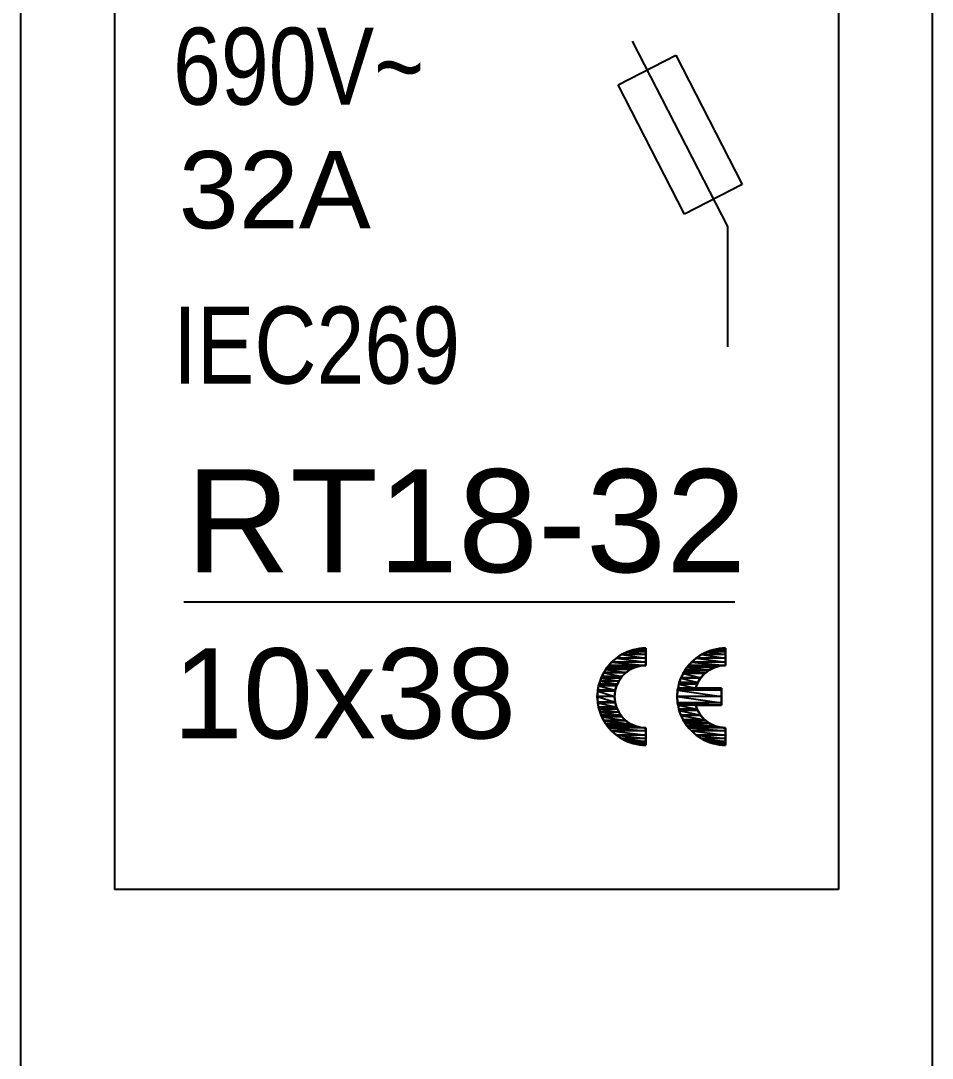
# Model space of a CAD drawing. Header units: millimetres. Extents: x 28713 to 59118, y -54378 to -19615.
# Drawn here: x 37262.82 to 37280.79, y -51739.46 to -51718.99 of the extents above; entities that cross this region are included whole.
import ezdxf

# ---------------------------------------------------------------- set-up
doc = ezdxf.new("R2010")
doc.units = ezdxf.units.MM
doc.header["$LTSCALE"] = 3
doc.layers.add('DUT', color=7, linetype='Continuous')
doc.styles.add('Arial', font='arial.ttf')

msp = doc.modelspace()

# ---------------------------------------------------------------- linework, layer by layer
for p, q in [((37262.817, -51756.582), (37262.817, -51677.1)), ((37280.789, -51677.1), (37280.789, -51756.582)), ((37264.665, -51704.742), (37264.665, -51736.129)), ((37278.942, -51704.742), (37278.942, -51736.129)), ((37274.873, -51719.392), (37276.75, -51723.045)), ((37274.596, -51720.254), (37275.736, -51719.669)), ((37275.736, -51719.669), (37277.044, -51722.216)), ((37275.904, -51722.801), (37274.596, -51720.254)), ((37277.044, -51722.216), (37275.904, -51722.801)), ((37276.75, -51723.045), (37276.75, -51725.418)), ((37266.035, -51730.45), (37276.899, -51730.45)), ((37274.719, -51731.464), (37274.664, -51731.493)), ((37274.775, -51731.438), (37274.719, -51731.464)), ((37274.833, -51731.416), (37274.775, -51731.438)), ((37274.893, -51731.398), (37274.833, -51731.416)), ((37274.954, -51731.384), (37274.893, -51731.398)), ((37275.016, -51731.373), (37274.954, -51731.384)), ((37275.079, -51731.367), (37275.016, -51731.373)), ((37275.143, -51731.365), (37275.079, -51731.367)), ((37275.143, -51731.365), (37275.143, -51731.365)), ((37276.292, -51731.464), (37276.238, -51731.493)), ((37276.349, -51731.438), (37276.292, -51731.464)), ((37276.407, -51731.416), (37276.349, -51731.438)), ((37276.467, -51731.398), (37276.407, -51731.416)), ((37276.527, -51731.384), (37276.467, -51731.398)), ((37276.59, -51731.373), (37276.527, -51731.384)), ((37276.653, -51731.367), (37276.59, -51731.373)), ((37276.716, -51731.365), (37276.653, -51731.367)), ((37276.716, -51731.365), (37276.716, -51731.365)), ((37274.468, -51731.644), (37274.425, -51731.689)), ((37274.513, -51731.601), (37274.468, -51731.644)), ((37274.561, -51731.562), (37274.513, -51731.601)), ((37274.612, -51731.526), (37274.561, -51731.562)), ((37274.664, -51731.493), (37274.612, -51731.526)), ((37276.041, -51731.644), (37275.998, -51731.689)), ((37276.087, -51731.601), (37276.041, -51731.644)), ((37276.135, -51731.562), (37276.087, -51731.601)), ((37276.185, -51731.526), (37276.135, -51731.562)), ((37276.238, -51731.493), (37276.185, -51731.526)), ((37274.314, -51731.844), (37274.284, -51731.9)), ((37274.348, -51731.789), (37274.314, -51731.844)), ((37274.314, -51731.844), (37274.314, -51731.844)), ((37274.385, -51731.738), (37274.348, -51731.789)), ((37274.425, -51731.689), (37274.385, -51731.738)), ((37274.737, -51731.857), (37274.708, -51731.885)), ((37274.768, -51731.832), (37274.737, -51731.857)), ((37274.801, -51731.809), (37274.768, -51731.832)), ((37274.835, -51731.788), (37274.801, -51731.809)), ((37274.87, -51731.769), (37274.835, -51731.788)), ((37274.906, -51731.752), (37274.87, -51731.769)), ((37274.944, -51731.738), (37274.906, -51731.752)), ((37274.982, -51731.727), (37274.944, -51731.738)), ((37275.021, -51731.717), (37274.982, -51731.727)), ((37275.061, -51731.711), (37275.021, -51731.717)), ((37275.102, -51731.707), (37275.061, -51731.711)), ((37275.143, -51731.705), (37275.102, -51731.707)), ((37275.143, -51731.705), (37275.143, -51731.705)), ((37275.888, -51731.844), (37275.858, -51731.9)), ((37275.921, -51731.789), (37275.888, -51731.844)), ((37275.888, -51731.844), (37275.888, -51731.844)), ((37275.958, -51731.738), (37275.921, -51731.789)), ((37275.998, -51731.689), (37275.958, -51731.738)), ((37276.307, -51731.86), (37276.272, -51731.894)), ((37276.345, -51731.829), (37276.307, -51731.86)), ((37276.385, -51731.801), (37276.345, -51731.829)), ((37276.428, -51731.777), (37276.385, -51731.801)), ((37276.472, -51731.755), (37276.428, -51731.777)), ((37276.518, -51731.738), (37276.472, -51731.755)), ((37276.566, -51731.724), (37276.518, -51731.738)), ((37276.615, -51731.714), (37276.566, -51731.724)), ((37276.665, -51731.707), (37276.615, -51731.714)), ((37276.716, -51731.705), (37276.665, -51731.707)), ((37276.716, -51731.705), (37276.716, -51731.705)), ((37274.218, -51732.076), (37274.204, -51732.137)), ((37274.236, -51732.016), (37274.218, -51732.076)), ((37274.258, -51731.957), (37274.236, -51732.016)), ((37274.284, -51731.9), (37274.258, -51731.957)), ((37274.589, -51732.05), (37274.573, -51732.087)), ((37274.609, -51732.014), (37274.589, -51732.05)), ((37274.631, -51731.979), (37274.609, -51732.014)), ((37274.609, -51732.014), (37274.609, -51732.014)), ((37274.654, -51731.946), (37274.631, -51731.979)), ((37274.68, -51731.914), (37274.654, -51731.946)), ((37274.708, -51731.885), (37274.68, -51731.914)), ((37275.791, -51732.076), (37275.777, -51732.137)), ((37275.809, -51732.016), (37275.791, -51732.076)), ((37275.831, -51731.957), (37275.809, -51732.016)), ((37275.858, -51731.9), (37275.831, -51731.957)), ((37276.16, -51732.057), (37276.14, -51732.103)), ((37276.183, -51732.012), (37276.16, -51732.057)), ((37276.21, -51731.971), (37276.183, -51732.012)), ((37276.239, -51731.931), (37276.21, -51731.971)), ((37276.272, -51731.894), (37276.239, -51731.931)), ((37274.188, -51732.26), (37274.186, -51732.322)), ((37274.194, -51732.198), (37274.188, -51732.26)), ((37274.204, -51732.137), (37274.194, -51732.198)), ((37274.528, -51732.282), (37274.526, -51732.322)), ((37274.531, -51732.242), (37274.528, -51732.282)), ((37274.538, -51732.203), (37274.531, -51732.242)), ((37274.547, -51732.164), (37274.538, -51732.203)), ((37274.558, -51732.125), (37274.547, -51732.164)), ((37274.573, -51732.087), (37274.558, -51732.125)), ((37275.761, -51732.26), (37275.76, -51732.322)), ((37275.767, -51732.198), (37275.761, -51732.26)), ((37275.777, -51732.137), (37275.767, -51732.198)), ((37276.14, -51732.103), (37276.124, -51732.152)), ((37276.124, -51732.152), (37276.631, -51732.152)), ((37276.631, -51732.152), (37276.631, -51732.492)), ((37274.186, -51732.322), (37274.188, -51732.384)), ((37274.188, -51732.384), (37274.194, -51732.446)), ((37274.194, -51732.446), (37274.204, -51732.507)), ((37274.526, -51732.322), (37274.528, -51732.362)), ((37274.528, -51732.362), (37274.531, -51732.401)), ((37274.531, -51732.401), (37274.538, -51732.441)), ((37274.538, -51732.441), (37274.547, -51732.48)), ((37274.547, -51732.48), (37274.558, -51732.519)), ((37275.76, -51732.322), (37275.761, -51732.384)), ((37275.761, -51732.384), (37275.767, -51732.446)), ((37275.767, -51732.446), (37275.777, -51732.507)), ((37274.204, -51732.507), (37274.218, -51732.568)), ((37274.218, -51732.568), (37274.236, -51732.627)), ((37274.236, -51732.627), (37274.258, -51732.686)), ((37274.258, -51732.686), (37274.284, -51732.744)), ((37274.558, -51732.519), (37274.573, -51732.557)), ((37274.573, -51732.557), (37274.589, -51732.594)), ((37274.589, -51732.594), (37274.609, -51732.63)), ((37274.609, -51732.63), (37274.609, -51732.63)), ((37274.609, -51732.63), (37274.631, -51732.665)), ((37274.631, -51732.665), (37274.654, -51732.698)), ((37275.777, -51732.507), (37275.791, -51732.568)), ((37275.791, -51732.568), (37275.809, -51732.627)), ((37275.809, -51732.627), (37275.831, -51732.686)), ((37275.831, -51732.686), (37275.858, -51732.744)), ((37276.124, -51732.492), (37276.631, -51732.492)), ((37276.124, -51732.492), (37276.124, -51732.492)), ((37276.124, -51732.492), (37276.14, -51732.541)), ((37276.14, -51732.541), (37276.16, -51732.587)), ((37276.16, -51732.587), (37276.183, -51732.631)), ((37276.183, -51732.631), (37276.21, -51732.673)), ((37276.21, -51732.673), (37276.239, -51732.713)), ((37274.284, -51732.744), (37274.314, -51732.8)), ((37274.314, -51732.8), (37274.314, -51732.8)), ((37274.314, -51732.8), (37274.348, -51732.855)), ((37274.348, -51732.855), (37274.385, -51732.906)), ((37274.654, -51732.698), (37274.68, -51732.729)), ((37274.68, -51732.729), (37274.708, -51732.759)), ((37274.708, -51732.759), (37274.737, -51732.786)), ((37274.737, -51732.786), (37274.768, -51732.812)), ((37274.768, -51732.812), (37274.801, -51732.835)), ((37274.801, -51732.835), (37274.835, -51732.856)), ((37274.835, -51732.856), (37274.87, -51732.875)), ((37274.87, -51732.875), (37274.906, -51732.891)), ((37274.906, -51732.891), (37274.944, -51732.905)), ((37275.858, -51732.744), (37275.888, -51732.8)), ((37275.888, -51732.8), (37275.888, -51732.8)), ((37275.888, -51732.8), (37275.921, -51732.855)), ((37275.921, -51732.855), (37275.958, -51732.906)), ((37276.239, -51732.713), (37276.272, -51732.749)), ((37276.272, -51732.749), (37276.307, -51732.783)), ((37276.307, -51732.783), (37276.345, -51732.814)), ((37276.345, -51732.814), (37276.385, -51732.842)), ((37276.385, -51732.842), (37276.428, -51732.867)), ((37276.428, -51732.867), (37276.472, -51732.888)), ((37276.472, -51732.888), (37276.518, -51732.906)), ((37274.385, -51732.906), (37274.425, -51732.954)), ((37274.425, -51732.954), (37274.468, -51733)), ((37274.468, -51733), (37274.513, -51733.042)), ((37274.513, -51733.042), (37274.561, -51733.082)), ((37274.561, -51733.082), (37274.612, -51733.118)), ((37274.944, -51732.905), (37274.982, -51732.917)), ((37274.982, -51732.917), (37275.021, -51732.926)), ((37275.021, -51732.926), (37275.061, -51732.933)), ((37275.061, -51732.933), (37275.102, -51732.937)), ((37275.102, -51732.937), (37275.143, -51732.939)), ((37275.958, -51732.906), (37275.998, -51732.954)), ((37275.998, -51732.954), (37276.041, -51733)), ((37276.041, -51733), (37276.087, -51733.042)), ((37276.087, -51733.042), (37276.135, -51733.082)), ((37276.135, -51733.082), (37276.185, -51733.118)), ((37276.518, -51732.906), (37276.566, -51732.92)), ((37276.566, -51732.92), (37276.615, -51732.93)), ((37276.615, -51732.93), (37276.665, -51732.936)), ((37276.665, -51732.936), (37276.716, -51732.939)), ((37274.612, -51733.118), (37274.664, -51733.151)), ((37274.664, -51733.151), (37274.719, -51733.18)), ((37274.719, -51733.18), (37274.775, -51733.205)), ((37274.775, -51733.205), (37274.833, -51733.227)), ((37274.833, -51733.227), (37274.893, -51733.246)), ((37274.893, -51733.246), (37274.954, -51733.26)), ((37274.954, -51733.26), (37275.016, -51733.27)), ((37275.016, -51733.27), (37275.079, -51733.277)), ((37275.079, -51733.277), (37275.143, -51733.279)), ((37276.185, -51733.118), (37276.238, -51733.151)), ((37276.238, -51733.151), (37276.292, -51733.18)), ((37276.292, -51733.18), (37276.349, -51733.205)), ((37276.349, -51733.205), (37276.407, -51733.227)), ((37276.407, -51733.227), (37276.467, -51733.246)), ((37276.467, -51733.246), (37276.527, -51733.26)), ((37276.527, -51733.26), (37276.59, -51733.27)), ((37276.59, -51733.27), (37276.653, -51733.277)), ((37276.653, -51733.277), (37276.716, -51733.279)), ((37278.942, -51736.129), (37264.665, -51736.129))]:
    msp.add_line(p, q)
at = {"color": 251}
for p, q in [((37274.665, -51731.493), (37274.777, -51731.438)), ((37274.777, -51731.438), (37274.665, -51731.493)), ((37274.777, -51731.438), (37274.895, -51731.398)), ((37274.895, -51731.398), (37274.777, -51731.438)), ((37275.143, -51731.438), (37274.777, -51731.438)), ((37274.777, -51731.438), (37275.143, -51731.493)), ((37274.777, -51731.438), (37275.143, -51731.493)), ((37275.143, -51731.438), (37274.777, -51731.438)), ((37274.895, -51731.398), (37275.018, -51731.373)), ((37275.018, -51731.373), (37274.895, -51731.398)), ((37275.143, -51731.398), (37274.895, -51731.398)), ((37274.895, -51731.398), (37275.143, -51731.438)), ((37274.895, -51731.398), (37275.143, -51731.438)), ((37275.143, -51731.398), (37274.895, -51731.398)), ((37275.018, -51731.373), (37275.143, -51731.365)), ((37275.143, -51731.365), (37275.018, -51731.373)), ((37275.143, -51731.373), (37275.018, -51731.373)), ((37275.018, -51731.373), (37275.143, -51731.398)), ((37275.018, -51731.373), (37275.143, -51731.398)), ((37275.143, -51731.373), (37275.018, -51731.373)), ((37275.143, -51731.365), (37275.143, -51731.373)), ((37275.143, -51731.373), (37275.143, -51731.365)), ((37275.143, -51731.398), (37275.143, -51731.373)), ((37275.143, -51731.373), (37275.143, -51731.398)), ((37275.143, -51731.438), (37275.143, -51731.398)), ((37275.143, -51731.398), (37275.143, -51731.438)), ((37275.143, -51731.493), (37275.143, -51731.438)), ((37275.143, -51731.438), (37275.143, -51731.493)), ((37276.238, -51731.493), (37276.35, -51731.438)), ((37276.35, -51731.438), (37276.238, -51731.493)), ((37276.35, -51731.438), (37276.469, -51731.398)), ((37276.469, -51731.398), (37276.35, -51731.438)), ((37276.716, -51731.438), (37276.35, -51731.438)), ((37276.35, -51731.438), (37276.716, -51731.493)), ((37276.35, -51731.438), (37276.716, -51731.493)), ((37276.716, -51731.438), (37276.35, -51731.438)), ((37276.469, -51731.398), (37276.592, -51731.373)), ((37276.592, -51731.373), (37276.469, -51731.398)), ((37276.716, -51731.398), (37276.469, -51731.398)), ((37276.469, -51731.398), (37276.716, -51731.438)), ((37276.469, -51731.398), (37276.716, -51731.438)), ((37276.716, -51731.398), (37276.469, -51731.398)), ((37276.592, -51731.373), (37276.716, -51731.365)), ((37276.716, -51731.365), (37276.592, -51731.373)), ((37276.716, -51731.373), (37276.592, -51731.373)), ((37276.592, -51731.373), (37276.716, -51731.398)), ((37276.592, -51731.373), (37276.716, -51731.398)), ((37276.716, -51731.373), (37276.592, -51731.373)), ((37276.716, -51731.365), (37276.716, -51731.373)), ((37276.716, -51731.373), (37276.716, -51731.365)), ((37276.716, -51731.398), (37276.716, -51731.373)), ((37276.716, -51731.373), (37276.716, -51731.398)), ((37276.716, -51731.438), (37276.716, -51731.398)), ((37276.716, -51731.398), (37276.716, -51731.438)), ((37276.716, -51731.493), (37276.716, -51731.438)), ((37276.716, -51731.438), (37276.716, -51731.493)), ((37274.414, -51731.705), (37274.466, -51731.645)), ((37274.466, -51731.645), (37274.414, -51731.705)), ((37274.466, -51731.645), (37274.561, -51731.563)), ((37274.561, -51731.563), (37274.466, -51731.645)), ((37275.143, -51731.645), (37274.466, -51731.645)), ((37274.466, -51731.645), (37275.143, -51731.705)), ((37274.466, -51731.645), (37275.143, -51731.705)), ((37275.143, -51731.645), (37274.466, -51731.645)), ((37274.561, -51731.563), (37274.665, -51731.493)), ((37274.665, -51731.493), (37274.561, -51731.563)), ((37275.143, -51731.563), (37274.561, -51731.563)), ((37274.561, -51731.563), (37275.143, -51731.645)), ((37274.561, -51731.563), (37275.143, -51731.645)), ((37275.143, -51731.563), (37274.561, -51731.563)), ((37275.143, -51731.493), (37274.665, -51731.493)), ((37274.665, -51731.493), (37275.143, -51731.563)), ((37274.665, -51731.493), (37275.143, -51731.563)), ((37275.143, -51731.493), (37274.665, -51731.493)), ((37275.143, -51731.563), (37275.143, -51731.493)), ((37275.143, -51731.493), (37275.143, -51731.563)), ((37275.143, -51731.645), (37275.143, -51731.563)), ((37275.143, -51731.563), (37275.143, -51731.645)), ((37275.143, -51731.705), (37275.143, -51731.645)), ((37275.143, -51731.645), (37275.143, -51731.705)), ((37275.987, -51731.705), (37276.04, -51731.645)), ((37276.04, -51731.645), (37275.987, -51731.705)), ((37276.04, -51731.645), (37276.134, -51731.563)), ((37276.134, -51731.563), (37276.04, -51731.645)), ((37276.716, -51731.645), (37276.04, -51731.645)), ((37276.04, -51731.645), (37276.716, -51731.705)), ((37276.04, -51731.645), (37276.716, -51731.705)), ((37276.716, -51731.645), (37276.04, -51731.645)), ((37276.134, -51731.563), (37276.238, -51731.493)), ((37276.238, -51731.493), (37276.134, -51731.563)), ((37276.716, -51731.563), (37276.134, -51731.563)), ((37276.134, -51731.563), (37276.716, -51731.645)), ((37276.134, -51731.563), (37276.716, -51731.645)), ((37276.716, -51731.563), (37276.134, -51731.563)), ((37276.716, -51731.493), (37276.238, -51731.493)), ((37276.238, -51731.493), (37276.716, -51731.563)), ((37276.238, -51731.493), (37276.716, -51731.563)), ((37276.716, -51731.493), (37276.238, -51731.493)), ((37276.716, -51731.563), (37276.716, -51731.493)), ((37276.716, -51731.493), (37276.716, -51731.563)), ((37276.716, -51731.645), (37276.716, -51731.563)), ((37276.716, -51731.563), (37276.716, -51731.645)), ((37276.716, -51731.705), (37276.716, -51731.645)), ((37276.716, -51731.645), (37276.716, -51731.705)), ((37274.274, -51731.926), (37274.311, -51731.85)), ((37274.311, -51731.85), (37274.274, -51731.926)), ((37274.311, -51731.85), (37274.314, -51731.844)), ((37274.314, -51731.844), (37274.311, -51731.85)), ((37274.747, -51731.85), (37274.311, -51731.85)), ((37274.311, -51731.85), (37274.671, -51731.926)), ((37274.311, -51731.85), (37274.671, -51731.926)), ((37274.747, -51731.85), (37274.311, -51731.85)), ((37274.314, -51731.844), (37274.352, -51731.788)), ((37274.352, -51731.788), (37274.314, -51731.844)), ((37274.755, -51731.844), (37274.314, -51731.844)), ((37274.314, -51731.844), (37274.747, -51731.85)), ((37274.314, -51731.844), (37274.747, -51731.85)), ((37274.755, -51731.844), (37274.314, -51731.844)), ((37274.352, -51731.788), (37274.382, -51731.743)), ((37274.382, -51731.743), (37274.352, -51731.788)), ((37274.835, -51731.788), (37274.352, -51731.788)), ((37274.352, -51731.788), (37274.755, -51731.844)), ((37274.352, -51731.788), (37274.755, -51731.844)), ((37274.835, -51731.788), (37274.352, -51731.788)), ((37274.382, -51731.743), (37274.384, -51731.74)), ((37274.384, -51731.74), (37274.382, -51731.743)), ((37274.932, -51731.743), (37274.382, -51731.743)), ((37274.382, -51731.743), (37274.835, -51731.788)), ((37274.382, -51731.743), (37274.835, -51731.788)), ((37274.932, -51731.743), (37274.382, -51731.743)), ((37274.384, -51731.74), (37274.406, -51731.715)), ((37274.406, -51731.715), (37274.384, -51731.74)), ((37274.943, -51731.74), (37274.384, -51731.74)), ((37274.384, -51731.74), (37274.932, -51731.743)), ((37274.384, -51731.74), (37274.932, -51731.743)), ((37274.943, -51731.74), (37274.384, -51731.74)), ((37274.406, -51731.715), (37274.414, -51731.705)), ((37274.414, -51731.705), (37274.406, -51731.715)), ((37275.036, -51731.715), (37274.406, -51731.715)), ((37274.406, -51731.715), (37274.943, -51731.74)), ((37274.406, -51731.715), (37274.943, -51731.74)), ((37275.036, -51731.715), (37274.406, -51731.715)), ((37275.143, -51731.705), (37274.414, -51731.705)), ((37274.414, -51731.705), (37275.036, -51731.715)), ((37274.414, -51731.705), (37275.036, -51731.715)), ((37275.143, -51731.705), (37274.414, -51731.705)), ((37274.671, -51731.926), (37274.747, -51731.85)), ((37274.747, -51731.85), (37274.671, -51731.926)), ((37274.747, -51731.85), (37274.755, -51731.844)), ((37274.755, -51731.844), (37274.747, -51731.85)), ((37274.755, -51731.844), (37274.835, -51731.788)), ((37274.835, -51731.788), (37274.755, -51731.844)), ((37274.835, -51731.788), (37274.932, -51731.743)), ((37274.932, -51731.743), (37274.835, -51731.788)), ((37274.932, -51731.743), (37274.943, -51731.74)), ((37274.943, -51731.74), (37274.932, -51731.743)), ((37274.943, -51731.74), (37275.036, -51731.715)), ((37275.036, -51731.715), (37274.943, -51731.74)), ((37275.036, -51731.715), (37275.143, -51731.705)), ((37275.143, -51731.705), (37275.036, -51731.715)), ((37275.836, -51731.95), (37275.877, -51731.866)), ((37275.877, -51731.866), (37275.836, -51731.95)), ((37275.877, -51731.866), (37275.888, -51731.844)), ((37275.888, -51731.844), (37275.877, -51731.866)), ((37276.302, -51731.866), (37275.877, -51731.866)), ((37275.877, -51731.866), (37276.225, -51731.95)), ((37275.877, -51731.866), (37276.225, -51731.95)), ((37276.302, -51731.866), (37275.877, -51731.866)), ((37275.888, -51731.844), (37275.919, -51731.797)), ((37275.919, -51731.797), (37275.888, -51731.844)), ((37276.331, -51731.844), (37275.888, -51731.844)), ((37275.888, -51731.844), (37276.302, -51731.866)), ((37275.888, -51731.844), (37276.302, -51731.866)), ((37276.331, -51731.844), (37275.888, -51731.844)), ((37275.919, -51731.797), (37275.952, -51731.747)), ((37275.952, -51731.747), (37275.919, -51731.797)), ((37276.392, -51731.797), (37275.919, -51731.797)), ((37275.919, -51731.797), (37276.331, -51731.844)), ((37275.919, -51731.797), (37276.331, -51731.844)), ((37276.392, -51731.797), (37275.919, -51731.797)), ((37275.952, -51731.747), (37275.957, -51731.74)), ((37275.957, -51731.74), (37275.952, -51731.747)), ((37276.494, -51731.747), (37275.952, -51731.747)), ((37275.952, -51731.747), (37276.392, -51731.797)), ((37275.952, -51731.747), (37276.392, -51731.797)), ((37276.494, -51731.747), (37275.952, -51731.747)), ((37275.957, -51731.74), (37275.978, -51731.716)), ((37275.978, -51731.716), (37275.957, -51731.74)), ((37276.52, -51731.74), (37275.957, -51731.74)), ((37275.957, -51731.74), (37276.494, -51731.747)), ((37275.957, -51731.74), (37276.494, -51731.747)), ((37276.52, -51731.74), (37275.957, -51731.74)), ((37275.978, -51731.716), (37275.987, -51731.705)), ((37275.987, -51731.705), (37275.978, -51731.716)), ((37276.603, -51731.716), (37275.978, -51731.716)), ((37275.978, -51731.716), (37276.52, -51731.74)), ((37275.978, -51731.716), (37276.52, -51731.74)), ((37276.603, -51731.716), (37275.978, -51731.716)), ((37276.716, -51731.705), (37275.987, -51731.705)), ((37275.987, -51731.705), (37276.603, -51731.716)), ((37275.987, -51731.705), (37276.603, -51731.716)), ((37276.716, -51731.705), (37275.987, -51731.705)), ((37276.225, -51731.95), (37276.302, -51731.866)), ((37276.302, -51731.866), (37276.225, -51731.95)), ((37276.302, -51731.866), (37276.331, -51731.844)), ((37276.331, -51731.844), (37276.302, -51731.866)), ((37276.331, -51731.844), (37276.392, -51731.797)), ((37276.392, -51731.797), (37276.331, -51731.844)), ((37276.392, -51731.797), (37276.494, -51731.747)), ((37276.494, -51731.747), (37276.392, -51731.797)), ((37276.494, -51731.747), (37276.52, -51731.74)), ((37276.52, -51731.74), (37276.494, -51731.747)), ((37276.52, -51731.74), (37276.603, -51731.716)), ((37276.603, -51731.716), (37276.52, -51731.74)), ((37276.603, -51731.716), (37276.716, -51731.705)), ((37276.716, -51731.705), (37276.603, -51731.716)), ((37274.211, -51732.111), (37274.219, -51732.074)), ((37274.219, -51732.074), (37274.211, -51732.111)), ((37274.219, -51732.074), (37274.239, -51732.014)), ((37274.239, -51732.014), (37274.219, -51732.074)), ((37274.581, -51732.074), (37274.219, -51732.074)), ((37274.219, -51732.074), (37274.564, -51732.111)), ((37274.219, -51732.074), (37274.564, -51732.111)), ((37274.581, -51732.074), (37274.219, -51732.074)), ((37274.239, -51732.014), (37274.259, -51731.956)), ((37274.259, -51731.956), (37274.239, -51732.014)), ((37274.609, -51732.014), (37274.239, -51732.014)), ((37274.239, -51732.014), (37274.581, -51732.074)), ((37274.239, -51732.014), (37274.581, -51732.074)), ((37274.609, -51732.014), (37274.239, -51732.014)), ((37274.259, -51731.956), (37274.274, -51731.926)), ((37274.274, -51731.926), (37274.259, -51731.956)), ((37274.649, -51731.956), (37274.259, -51731.956)), ((37274.259, -51731.956), (37274.609, -51732.014)), ((37274.259, -51731.956), (37274.609, -51732.014)), ((37274.649, -51731.956), (37274.259, -51731.956)), ((37274.671, -51731.926), (37274.274, -51731.926)), ((37274.274, -51731.926), (37274.649, -51731.956)), ((37274.274, -51731.926), (37274.649, -51731.956)), ((37274.671, -51731.926), (37274.274, -51731.926)), ((37274.564, -51732.111), (37274.581, -51732.074)), ((37274.581, -51732.074), (37274.564, -51732.111)), ((37274.581, -51732.074), (37274.609, -51732.014)), ((37274.609, -51732.014), (37274.581, -51732.074)), ((37274.609, -51732.014), (37274.649, -51731.956)), ((37274.649, -51731.956), (37274.609, -51732.014)), ((37274.649, -51731.956), (37274.671, -51731.926)), ((37274.671, -51731.926), (37274.649, -51731.956)), ((37275.777, -51732.152), (37275.792, -51732.074)), ((37275.792, -51732.074), (37275.777, -51732.152)), ((37275.792, -51732.074), (37275.802, -51732.046)), ((37275.802, -51732.046), (37275.792, -51732.074)), ((37276.154, -51732.074), (37275.792, -51732.074)), ((37275.792, -51732.074), (37276.124, -51732.152)), ((37275.792, -51732.074), (37276.124, -51732.152)), ((37276.154, -51732.074), (37275.792, -51732.074)), ((37275.802, -51732.046), (37275.832, -51731.956)), ((37275.832, -51731.956), (37275.802, -51732.046)), ((37276.165, -51732.046), (37275.802, -51732.046)), ((37275.802, -51732.046), (37276.154, -51732.074)), ((37275.802, -51732.046), (37276.154, -51732.074)), ((37276.165, -51732.046), (37275.802, -51732.046)), ((37275.832, -51731.956), (37275.836, -51731.95)), ((37275.836, -51731.95), (37275.832, -51731.956)), ((37276.221, -51731.956), (37275.832, -51731.956)), ((37275.832, -51731.956), (37276.165, -51732.046)), ((37275.832, -51731.956), (37276.165, -51732.046)), ((37276.221, -51731.956), (37275.832, -51731.956)), ((37276.225, -51731.95), (37275.836, -51731.95)), ((37275.836, -51731.95), (37276.221, -51731.956)), ((37275.836, -51731.95), (37276.221, -51731.956)), ((37276.225, -51731.95), (37275.836, -51731.95)), ((37276.124, -51732.152), (37276.154, -51732.074)), ((37276.154, -51732.074), (37276.124, -51732.152)), ((37276.154, -51732.074), (37276.165, -51732.046)), ((37276.165, -51732.046), (37276.154, -51732.074)), ((37276.165, -51732.046), (37276.221, -51731.956)), ((37276.221, -51731.956), (37276.165, -51732.046)), ((37276.221, -51731.956), (37276.225, -51731.95)), ((37276.225, -51731.95), (37276.221, -51731.956)), ((37274.186, -51732.322), (37274.193, -51732.215)), ((37274.193, -51732.215), (37274.186, -51732.322)), ((37274.193, -51732.215), (37274.194, -51732.197)), ((37274.194, -51732.197), (37274.193, -51732.215)), ((37274.536, -51732.215), (37274.193, -51732.215)), ((37274.193, -51732.215), (37274.526, -51732.322)), ((37274.193, -51732.215), (37274.526, -51732.322)), ((37274.536, -51732.215), (37274.193, -51732.215)), ((37274.194, -51732.197), (37274.211, -51732.111)), ((37274.211, -51732.111), (37274.194, -51732.197)), ((37274.54, -51732.197), (37274.194, -51732.197)), ((37274.194, -51732.197), (37274.536, -51732.215)), ((37274.194, -51732.197), (37274.536, -51732.215)), ((37274.54, -51732.197), (37274.194, -51732.197)), ((37274.564, -51732.111), (37274.211, -51732.111)), ((37274.211, -51732.111), (37274.54, -51732.197)), ((37274.211, -51732.111), (37274.54, -51732.197)), ((37274.564, -51732.111), (37274.211, -51732.111)), ((37274.526, -51732.322), (37274.536, -51732.215)), ((37274.536, -51732.215), (37274.526, -51732.322)), ((37274.536, -51732.215), (37274.54, -51732.197)), ((37274.54, -51732.197), (37274.536, -51732.215)), ((37274.54, -51732.197), (37274.564, -51732.111)), ((37274.564, -51732.111), (37274.54, -51732.197)), ((37275.76, -51732.322), (37275.768, -51732.197)), ((37275.768, -51732.197), (37275.76, -51732.322)), ((37275.768, -51732.197), (37275.777, -51732.152)), ((37275.777, -51732.152), (37275.768, -51732.197)), ((37276.631, -51732.197), (37275.768, -51732.197)), ((37275.768, -51732.197), (37276.631, -51732.322)), ((37275.768, -51732.197), (37276.631, -51732.322)), ((37276.631, -51732.197), (37275.768, -51732.197)), ((37276.124, -51732.152), (37275.777, -51732.152)), ((37275.777, -51732.152), (37276.631, -51732.197)), ((37275.777, -51732.152), (37276.631, -51732.197)), ((37276.631, -51732.152), (37275.777, -51732.152)), ((37276.124, -51732.152), (37276.631, -51732.152)), ((37276.124, -51732.152), (37276.124, -51732.152)), ((37276.124, -51732.152), (37276.631, -51732.152)), ((37276.631, -51732.197), (37276.631, -51732.152)), ((37276.631, -51732.152), (37276.631, -51732.197)), ((37276.631, -51732.322), (37276.631, -51732.197)), ((37276.631, -51732.197), (37276.631, -51732.322)), ((37274.526, -51732.322), (37274.186, -51732.322)), ((37274.186, -51732.322), (37274.536, -51732.429)), ((37274.193, -51732.429), (37274.186, -51732.322)), ((37274.186, -51732.322), (37274.536, -51732.429)), ((37274.526, -51732.322), (37274.186, -51732.322)), ((37274.186, -51732.322), (37274.193, -51732.429)), ((37274.536, -51732.429), (37274.193, -51732.429)), ((37274.193, -51732.429), (37274.54, -51732.447)), ((37274.194, -51732.447), (37274.193, -51732.429)), ((37274.193, -51732.429), (37274.54, -51732.447)), ((37274.536, -51732.429), (37274.193, -51732.429)), ((37274.193, -51732.429), (37274.194, -51732.447)), ((37274.54, -51732.447), (37274.194, -51732.447)), ((37274.194, -51732.447), (37274.564, -51732.533)), ((37274.211, -51732.533), (37274.194, -51732.447)), ((37274.194, -51732.447), (37274.564, -51732.533)), ((37274.54, -51732.447), (37274.194, -51732.447)), ((37274.194, -51732.447), (37274.211, -51732.533)), ((37274.536, -51732.429), (37274.526, -51732.322)), ((37274.526, -51732.322), (37274.536, -51732.429)), ((37274.54, -51732.447), (37274.536, -51732.429)), ((37274.536, -51732.429), (37274.54, -51732.447)), ((37274.564, -51732.533), (37274.54, -51732.447)), ((37274.54, -51732.447), (37274.564, -51732.533)), ((37276.631, -51732.322), (37275.76, -51732.322)), ((37275.76, -51732.322), (37276.631, -51732.447)), ((37275.768, -51732.447), (37275.76, -51732.322)), ((37275.76, -51732.322), (37276.631, -51732.447)), ((37276.631, -51732.322), (37275.76, -51732.322)), ((37275.76, -51732.322), (37275.768, -51732.447)), ((37276.631, -51732.447), (37275.768, -51732.447)), ((37275.768, -51732.447), (37276.631, -51732.492)), ((37275.777, -51732.492), (37275.768, -51732.447)), ((37275.768, -51732.447), (37276.631, -51732.492)), ((37276.631, -51732.447), (37275.768, -51732.447)), ((37275.768, -51732.447), (37275.777, -51732.492)), ((37276.631, -51732.447), (37276.631, -51732.322)), ((37276.631, -51732.322), (37276.631, -51732.447)), ((37276.631, -51732.492), (37276.631, -51732.447)), ((37276.631, -51732.447), (37276.631, -51732.492)), ((37274.564, -51732.533), (37274.211, -51732.533)), ((37274.211, -51732.533), (37274.581, -51732.57)), ((37274.219, -51732.57), (37274.211, -51732.533)), ((37274.211, -51732.533), (37274.581, -51732.57)), ((37274.564, -51732.533), (37274.211, -51732.533)), ((37274.211, -51732.533), (37274.219, -51732.57)), ((37274.581, -51732.57), (37274.219, -51732.57)), ((37274.219, -51732.57), (37274.609, -51732.63)), ((37274.239, -51732.63), (37274.219, -51732.57)), ((37274.219, -51732.57), (37274.609, -51732.63)), ((37274.581, -51732.57), (37274.219, -51732.57)), ((37274.219, -51732.57), (37274.239, -51732.63)), ((37274.609, -51732.63), (37274.239, -51732.63)), ((37274.239, -51732.63), (37274.649, -51732.688)), ((37274.259, -51732.688), (37274.239, -51732.63)), ((37274.239, -51732.63), (37274.649, -51732.688)), ((37274.609, -51732.63), (37274.239, -51732.63)), ((37274.239, -51732.63), (37274.259, -51732.688)), ((37274.649, -51732.688), (37274.259, -51732.688)), ((37274.259, -51732.688), (37274.671, -51732.718)), ((37274.274, -51732.718), (37274.259, -51732.688)), ((37274.259, -51732.688), (37274.671, -51732.718)), ((37274.649, -51732.688), (37274.259, -51732.688)), ((37274.259, -51732.688), (37274.274, -51732.718)), ((37274.581, -51732.57), (37274.564, -51732.533)), ((37274.564, -51732.533), (37274.581, -51732.57)), ((37274.609, -51732.63), (37274.581, -51732.57)), ((37274.581, -51732.57), (37274.609, -51732.63)), ((37274.649, -51732.688), (37274.609, -51732.63)), ((37274.609, -51732.63), (37274.649, -51732.688)), ((37274.671, -51732.718), (37274.649, -51732.688)), ((37274.649, -51732.688), (37274.671, -51732.718)), ((37276.631, -51732.492), (37275.777, -51732.492)), ((37275.777, -51732.492), (37276.154, -51732.57)), ((37275.792, -51732.57), (37275.777, -51732.492)), ((37275.777, -51732.492), (37276.154, -51732.57)), ((37276.124, -51732.492), (37275.777, -51732.492)), ((37275.777, -51732.492), (37275.792, -51732.57)), ((37276.154, -51732.57), (37275.792, -51732.57)), ((37275.792, -51732.57), (37276.165, -51732.598)), ((37275.802, -51732.598), (37275.792, -51732.57)), ((37275.792, -51732.57), (37276.165, -51732.598)), ((37276.154, -51732.57), (37275.792, -51732.57)), ((37275.792, -51732.57), (37275.802, -51732.598)), ((37276.165, -51732.598), (37275.802, -51732.598)), ((37275.802, -51732.598), (37276.221, -51732.688)), ((37275.832, -51732.688), (37275.802, -51732.598)), ((37275.802, -51732.598), (37276.221, -51732.688)), ((37276.165, -51732.598), (37275.802, -51732.598)), ((37275.802, -51732.598), (37275.832, -51732.688)), ((37276.221, -51732.688), (37275.832, -51732.688)), ((37275.832, -51732.688), (37276.225, -51732.694)), ((37275.836, -51732.694), (37275.832, -51732.688)), ((37275.832, -51732.688), (37276.225, -51732.694)), ((37276.221, -51732.688), (37275.832, -51732.688)), ((37275.832, -51732.688), (37275.836, -51732.694)), ((37276.225, -51732.694), (37275.836, -51732.694)), ((37275.836, -51732.694), (37276.302, -51732.778)), ((37275.877, -51732.778), (37275.836, -51732.694)), ((37275.836, -51732.694), (37276.302, -51732.778)), ((37276.225, -51732.694), (37275.836, -51732.694)), ((37275.836, -51732.694), (37275.877, -51732.778)), ((37276.124, -51732.492), (37276.631, -51732.492)), ((37276.124, -51732.492), (37276.124, -51732.492)), ((37276.154, -51732.57), (37276.124, -51732.492)), ((37276.124, -51732.492), (37276.631, -51732.492)), ((37276.124, -51732.492), (37276.154, -51732.57)), ((37276.165, -51732.598), (37276.154, -51732.57)), ((37276.154, -51732.57), (37276.165, -51732.598)), ((37276.221, -51732.688), (37276.165, -51732.598)), ((37276.165, -51732.598), (37276.221, -51732.688)), ((37276.225, -51732.694), (37276.221, -51732.688)), ((37276.221, -51732.688), (37276.225, -51732.694)), ((37276.302, -51732.778), (37276.225, -51732.694)), ((37276.225, -51732.694), (37276.302, -51732.778)), ((37274.671, -51732.718), (37274.274, -51732.718)), ((37274.274, -51732.718), (37274.747, -51732.794)), ((37274.311, -51732.794), (37274.274, -51732.718)), ((37274.274, -51732.718), (37274.747, -51732.794)), ((37274.671, -51732.718), (37274.274, -51732.718)), ((37274.274, -51732.718), (37274.311, -51732.794)), ((37274.747, -51732.794), (37274.311, -51732.794)), ((37274.311, -51732.794), (37274.755, -51732.8)), ((37274.314, -51732.8), (37274.311, -51732.794)), ((37274.311, -51732.794), (37274.755, -51732.8)), ((37274.747, -51732.794), (37274.311, -51732.794)), ((37274.311, -51732.794), (37274.314, -51732.8)), ((37274.755, -51732.8), (37274.314, -51732.8)), ((37274.314, -51732.8), (37274.835, -51732.856)), ((37274.352, -51732.856), (37274.314, -51732.8)), ((37274.314, -51732.8), (37274.835, -51732.856)), ((37274.755, -51732.8), (37274.314, -51732.8)), ((37274.314, -51732.8), (37274.352, -51732.856)), ((37274.835, -51732.856), (37274.352, -51732.856)), ((37274.352, -51732.856), (37274.932, -51732.901)), ((37274.382, -51732.901), (37274.352, -51732.856)), ((37274.352, -51732.856), (37274.932, -51732.901)), ((37274.835, -51732.856), (37274.352, -51732.856)), ((37274.352, -51732.856), (37274.382, -51732.901)), ((37274.747, -51732.794), (37274.671, -51732.718)), ((37274.671, -51732.718), (37274.747, -51732.794)), ((37274.755, -51732.8), (37274.747, -51732.794)), ((37274.747, -51732.794), (37274.755, -51732.8)), ((37274.835, -51732.856), (37274.755, -51732.8)), ((37274.755, -51732.8), (37274.835, -51732.856)), ((37274.932, -51732.901), (37274.835, -51732.856)), ((37274.835, -51732.856), (37274.932, -51732.901)), ((37276.302, -51732.778), (37275.877, -51732.778)), ((37275.877, -51732.778), (37276.331, -51732.8)), ((37275.888, -51732.8), (37275.877, -51732.778)), ((37275.877, -51732.778), (37276.331, -51732.8)), ((37276.302, -51732.778), (37275.877, -51732.778)), ((37275.877, -51732.778), (37275.888, -51732.8)), ((37276.331, -51732.8), (37275.888, -51732.8)), ((37275.888, -51732.8), (37276.392, -51732.847)), ((37275.919, -51732.847), (37275.888, -51732.8)), ((37275.888, -51732.8), (37276.392, -51732.847)), ((37276.331, -51732.8), (37275.888, -51732.8)), ((37275.888, -51732.8), (37275.919, -51732.847)), ((37276.392, -51732.847), (37275.919, -51732.847)), ((37275.919, -51732.847), (37276.494, -51732.897)), ((37275.952, -51732.897), (37275.919, -51732.847)), ((37275.919, -51732.847), (37276.494, -51732.897)), ((37276.392, -51732.847), (37275.919, -51732.847)), ((37275.919, -51732.847), (37275.952, -51732.897)), ((37276.494, -51732.897), (37275.952, -51732.897)), ((37275.952, -51732.897), (37276.52, -51732.904)), ((37275.957, -51732.904), (37275.952, -51732.897)), ((37275.952, -51732.897), (37276.52, -51732.904)), ((37276.494, -51732.897), (37275.952, -51732.897)), ((37275.952, -51732.897), (37275.957, -51732.904)), ((37276.331, -51732.8), (37276.302, -51732.778)), ((37276.302, -51732.778), (37276.331, -51732.8)), ((37276.392, -51732.847), (37276.331, -51732.8)), ((37276.331, -51732.8), (37276.392, -51732.847)), ((37276.494, -51732.897), (37276.392, -51732.847)), ((37276.392, -51732.847), (37276.494, -51732.897)), ((37276.52, -51732.904), (37276.494, -51732.897)), ((37276.494, -51732.897), (37276.52, -51732.904)), ((37274.932, -51732.901), (37274.382, -51732.901)), ((37274.382, -51732.901), (37274.943, -51732.904)), ((37274.384, -51732.904), (37274.382, -51732.901)), ((37274.382, -51732.901), (37274.943, -51732.904)), ((37274.932, -51732.901), (37274.382, -51732.901)), ((37274.382, -51732.901), (37274.384, -51732.904)), ((37274.943, -51732.904), (37274.384, -51732.904)), ((37274.384, -51732.904), (37275.036, -51732.929)), ((37274.406, -51732.929), (37274.384, -51732.904)), ((37274.384, -51732.904), (37275.036, -51732.929)), ((37274.943, -51732.904), (37274.384, -51732.904)), ((37274.384, -51732.904), (37274.406, -51732.929)), ((37275.036, -51732.929), (37274.406, -51732.929)), ((37274.406, -51732.929), (37275.143, -51732.939)), ((37274.414, -51732.939), (37274.406, -51732.929)), ((37274.406, -51732.929), (37275.143, -51732.939)), ((37275.036, -51732.929), (37274.406, -51732.929)), ((37274.406, -51732.929), (37274.414, -51732.939)), ((37275.143, -51732.939), (37274.414, -51732.939)), ((37274.414, -51732.939), (37275.143, -51732.999)), ((37274.466, -51732.999), (37274.414, -51732.939)), ((37274.414, -51732.939), (37275.143, -51732.999)), ((37275.143, -51732.939), (37274.414, -51732.939)), ((37274.414, -51732.939), (37274.466, -51732.999)), ((37275.143, -51732.999), (37274.466, -51732.999)), ((37274.466, -51732.999), (37275.143, -51733.081)), ((37274.561, -51733.081), (37274.466, -51732.999)), ((37274.466, -51732.999), (37275.143, -51733.081)), ((37275.143, -51732.999), (37274.466, -51732.999)), ((37274.466, -51732.999), (37274.561, -51733.081)), ((37275.143, -51733.081), (37274.561, -51733.081)), ((37274.561, -51733.081), (37275.143, -51733.151)), ((37274.665, -51733.151), (37274.561, -51733.081)), ((37274.561, -51733.081), (37275.143, -51733.151)), ((37275.143, -51733.081), (37274.561, -51733.081)), ((37274.561, -51733.081), (37274.665, -51733.151)), ((37274.943, -51732.904), (37274.932, -51732.901)), ((37274.932, -51732.901), (37274.943, -51732.904)), ((37275.036, -51732.929), (37274.943, -51732.904)), ((37274.943, -51732.904), (37275.036, -51732.929)), ((37275.143, -51732.939), (37275.036, -51732.929)), ((37275.036, -51732.929), (37275.143, -51732.939)), ((37275.143, -51732.999), (37275.143, -51732.939)), ((37275.143, -51732.939), (37275.143, -51732.999)), ((37275.143, -51733.081), (37275.143, -51732.999)), ((37275.143, -51732.999), (37275.143, -51733.081)), ((37275.143, -51733.151), (37275.143, -51733.081)), ((37275.143, -51733.081), (37275.143, -51733.151)), ((37276.52, -51732.904), (37275.957, -51732.904)), ((37275.957, -51732.904), (37276.603, -51732.928)), ((37275.978, -51732.928), (37275.957, -51732.904)), ((37275.957, -51732.904), (37276.603, -51732.928)), ((37276.52, -51732.904), (37275.957, -51732.904)), ((37275.957, -51732.904), (37275.978, -51732.928)), ((37276.603, -51732.928), (37275.978, -51732.928)), ((37275.978, -51732.928), (37276.716, -51732.939)), ((37275.987, -51732.939), (37275.978, -51732.928)), ((37275.978, -51732.928), (37276.716, -51732.939)), ((37276.603, -51732.928), (37275.978, -51732.928)), ((37275.978, -51732.928), (37275.987, -51732.939)), ((37276.716, -51732.939), (37275.987, -51732.939)), ((37275.987, -51732.939), (37276.716, -51732.999)), ((37276.04, -51732.999), (37275.987, -51732.939)), ((37275.987, -51732.939), (37276.716, -51732.999)), ((37276.716, -51732.939), (37275.987, -51732.939)), ((37275.987, -51732.939), (37276.04, -51732.999)), ((37276.716, -51732.999), (37276.04, -51732.999)), ((37276.04, -51732.999), (37276.716, -51733.081)), ((37276.134, -51733.081), (37276.04, -51732.999)), ((37276.04, -51732.999), (37276.716, -51733.081)), ((37276.716, -51732.999), (37276.04, -51732.999)), ((37276.04, -51732.999), (37276.134, -51733.081)), ((37276.716, -51733.081), (37276.134, -51733.081)), ((37276.134, -51733.081), (37276.716, -51733.151)), ((37276.238, -51733.151), (37276.134, -51733.081)), ((37276.134, -51733.081), (37276.716, -51733.151)), ((37276.716, -51733.081), (37276.134, -51733.081)), ((37276.134, -51733.081), (37276.238, -51733.151)), ((37276.603, -51732.928), (37276.52, -51732.904)), ((37276.52, -51732.904), (37276.603, -51732.928)), ((37276.716, -51732.939), (37276.603, -51732.928)), ((37276.603, -51732.928), (37276.716, -51732.939)), ((37276.716, -51732.999), (37276.716, -51732.939)), ((37276.716, -51732.939), (37276.716, -51732.999)), ((37276.716, -51733.081), (37276.716, -51732.999)), ((37276.716, -51732.999), (37276.716, -51733.081)), ((37276.716, -51733.151), (37276.716, -51733.081)), ((37276.716, -51733.081), (37276.716, -51733.151)), ((37275.143, -51733.151), (37274.665, -51733.151)), ((37274.665, -51733.151), (37275.143, -51733.206)), ((37274.777, -51733.206), (37274.665, -51733.151)), ((37274.665, -51733.151), (37275.143, -51733.206)), ((37275.143, -51733.151), (37274.665, -51733.151)), ((37274.665, -51733.151), (37274.777, -51733.206)), ((37275.143, -51733.206), (37274.777, -51733.206)), ((37274.777, -51733.206), (37275.143, -51733.246)), ((37274.895, -51733.246), (37274.777, -51733.206)), ((37274.777, -51733.206), (37275.143, -51733.246)), ((37275.143, -51733.206), (37274.777, -51733.206)), ((37274.777, -51733.206), (37274.895, -51733.246)), ((37275.143, -51733.246), (37274.895, -51733.246)), ((37274.895, -51733.246), (37275.143, -51733.271)), ((37275.018, -51733.271), (37274.895, -51733.246)), ((37274.895, -51733.246), (37275.143, -51733.271)), ((37275.143, -51733.246), (37274.895, -51733.246)), ((37274.895, -51733.246), (37275.018, -51733.271)), ((37275.143, -51733.271), (37275.018, -51733.271)), ((37275.018, -51733.271), (37275.143, -51733.279)), ((37275.143, -51733.271), (37275.018, -51733.271)), ((37275.143, -51733.279), (37275.018, -51733.271)), ((37275.143, -51733.206), (37275.143, -51733.151)), ((37275.143, -51733.151), (37275.143, -51733.206)), ((37275.143, -51733.246), (37275.143, -51733.206)), ((37275.143, -51733.206), (37275.143, -51733.246)), ((37275.143, -51733.271), (37275.143, -51733.246)), ((37275.143, -51733.246), (37275.143, -51733.271)), ((37275.143, -51733.279), (37275.143, -51733.271)), ((37275.143, -51733.271), (37275.143, -51733.279)), ((37276.716, -51733.151), (37276.238, -51733.151)), ((37276.238, -51733.151), (37276.716, -51733.206)), ((37276.35, -51733.206), (37276.238, -51733.151)), ((37276.238, -51733.151), (37276.716, -51733.206)), ((37276.716, -51733.151), (37276.238, -51733.151)), ((37276.238, -51733.151), (37276.35, -51733.206)), ((37276.716, -51733.206), (37276.35, -51733.206)), ((37276.35, -51733.206), (37276.716, -51733.246)), ((37276.469, -51733.246), (37276.35, -51733.206)), ((37276.35, -51733.206), (37276.716, -51733.246)), ((37276.716, -51733.206), (37276.35, -51733.206)), ((37276.35, -51733.206), (37276.469, -51733.246)), ((37276.716, -51733.246), (37276.469, -51733.246)), ((37276.469, -51733.246), (37276.716, -51733.271)), ((37276.592, -51733.271), (37276.469, -51733.246)), ((37276.469, -51733.246), (37276.716, -51733.271)), ((37276.716, -51733.246), (37276.469, -51733.246)), ((37276.469, -51733.246), (37276.592, -51733.271)), ((37276.716, -51733.271), (37276.592, -51733.271)), ((37276.592, -51733.271), (37276.716, -51733.279)), ((37276.716, -51733.271), (37276.592, -51733.271)), ((37276.716, -51733.279), (37276.592, -51733.271)), ((37276.716, -51733.206), (37276.716, -51733.151)), ((37276.716, -51733.151), (37276.716, -51733.206)), ((37276.716, -51733.246), (37276.716, -51733.206)), ((37276.716, -51733.206), (37276.716, -51733.246)), ((37276.716, -51733.271), (37276.716, -51733.246)), ((37276.716, -51733.246), (37276.716, -51733.271)), ((37276.716, -51733.279), (37276.716, -51733.271)), ((37276.716, -51733.271), (37276.716, -51733.279))]:
    msp.add_line(p, q, dxfattribs=at)

# ---------------------------------------------------------------- texts
at = {"layer": 'DUT', "color": 251, "style": 'Arial', "oblique": 0, "width": 0.8}
for s, p in [('690V~', (37265.82, -51720.643)), ('IEC269', (37265.82, -51726.145))]:
    msp.add_text(s, height=1.5186, dxfattribs=at).set_placement(p)
at = {"layer": 'DUT', "color": 250, "style": 'Arial', "oblique": 0}
msp.add_text('32A', height=1.524, dxfattribs=at).set_placement((37265.932, -51723.082))
at = {"layer": 'DUT', "color": 251, "style": 'Arial', "oblique": 0}
for s, height, p in [('RT18-32', 2.032, (37266.076, -51729.867)), ('10x38', 1.778, (37265.817, -51733.146))]:
    msp.add_text(s, height=height, dxfattribs=at).set_placement(p)

doc.saveas('drawing.dxf')
